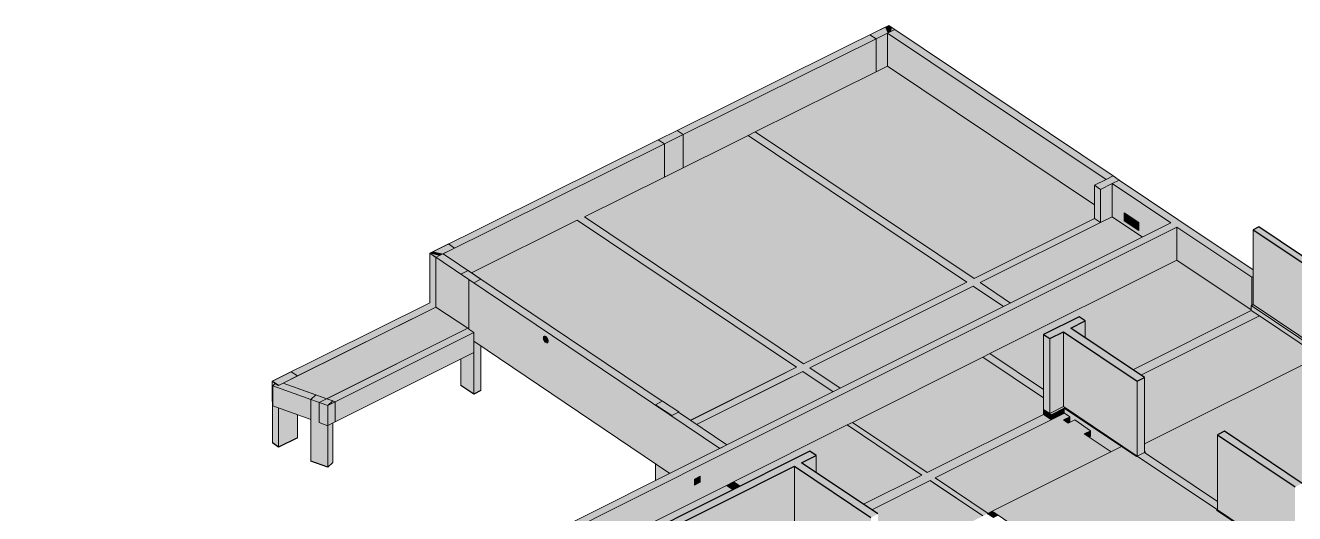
# Model space of a CAD drawing. Extents: x -1981 to 38708, y -3196 to 88064.
# Drawn here: x 14240 to 16803, y 65503 to 66490 of the extents above; entities that cross this region are included whole.
import ezdxf

# ---------------------------------------------------------------- set-up
doc = ezdxf.new("R2010")
doc.units = 0
for name, color, linetype, lineweight in [('A-FLOR', 7, 'Continuous', 25), ('S-BEAM', 7, 'Continuous', 25), ('S-COLS', 7, 'Continuous', 25)]:
    doc.layers.add(name, color=color, linetype=linetype, lineweight=lineweight)

msp = doc.modelspace()

# ---------------------------------------------------------------- hatches: boundary and pattern name
at = {"layer": 'A-FLOR', "true_color": 0xbfbfbf}
for points in [[(16155.61, 65977.87), (16398.56, 66099.49), (16398.56, 66126.99), (15981.21, 66407.17), (15714.01, 66274.34), (16152.93, 65979.67)], [(15811.59, 65805.67), (16141.23, 65970.67), (15699.59, 66267.17), (15369, 66102.81), (15767.75, 65835.1)], [(15582.89, 65691.35), (15797.21, 65798.47), (15354.58, 66095.64), (15140.82, 65989.37), (15290.87, 65888.22), (15525.98, 65729.72), (15526.83, 65730.15), (15559.51, 65708.21), (15559.51, 65707.11), (15568.56, 65701.01)], [(16229.3, 65928.4), (16495.72, 66061.76), (16434.44, 66102.9), (16168.03, 65969.54), (16211.83, 65940.13)], [(16295.87, 65753.32), (16295.87, 65864.7), (16367.77, 65900.69), (16380.19, 65892.36), (16380.19, 65857.99), (16476.06, 65793.62), (16715.37, 65913.79), (16715.37, 65914.3), (16565.16, 66015.14), (16187.47, 65826.09), (16295.85, 65753.33)], [(15885.29, 65756.2), (16214.92, 65921.2), (16153.64, 65962.34), (15824.01, 65797.33), (15872.39, 65764.86)], [(14848.79, 65734.9), (15133.27, 65877.29), (15069.19, 65920.27), (14760.87, 65766.66), (14834.03, 65740.23)], [(16499.59, 65643.67), (16853.19, 65820.88), (16731.71, 65902.44), (16492.4, 65782.65), (16499.59, 65777.83), (16499.59, 65655.07)], [(16061.05, 65585.88), (16295.87, 65703.54), (16295.85, 65736.48), (16173.09, 65818.89), (15910.08, 65687.23), (16050.45, 65592.99)], [(16818.15, 65427.01), (17025.79, 65530.95), (17025.79, 65549.18), (17040.17, 65556.38), (17055.73, 65545.93), (17182.66, 65609.47), (16861.71, 65824.94), (16499.59, 65643.67), (16499.59, 65628.54), (16501.48, 65627.27), (16499.59, 65626.33), (16646.92, 65527.42), (16646.92, 65662.06), (16661.3, 65669.26), (16818.15, 65563.96), (16818.15, 65428.16)], [(15656.49, 65641.67), (15870.91, 65749), (15809.63, 65790.14), (15595.42, 65682.91), (15656.49, 65641.73)], [(16184.07, 65503.29), (16432.32, 65627.55), (16378.11, 65663.94), (16390.99, 65670.39), (16358.78, 65692.01), (16345.9, 65685.57), (16336.1, 65692.15), (16348.98, 65698.59), (16338.51, 65705.62), (16077.39, 65574.91), (16181.82, 65504.8)], [(15932.61, 65521.59), (16050.45, 65580.58), (15899.48, 65681.93), (15670.14, 65567.13), (15683.77, 65558.31), (15824.32, 65628.66), (15836.73, 65620.32), (15836.73, 65585.96), (15899.48, 65543.83)], [(16345.83, 65685.61), (16348.98, 65687.19), (16348.98, 65698.59), (16336.1, 65692.15), (16345.17, 65686.06)], [(16387.84, 65657.41), (16390.99, 65658.98), (16390.99, 65670.39), (16378.11, 65663.94)], [(14641.29, 64742.26), (14736.59, 64789.97), (14736.59, 64821.68), (14650.21, 64879.67), (14650.21, 65040.95), (14693.92, 65062.83), (14706.34, 65054.49), (14706.34, 65020.12), (14790.45, 64963.65), (14790.45, 64949.86), (15046.82, 65078.19), (15046.82, 65087.97), (15048.71, 65088.92), (15048.71, 65240.42), (15063.09, 65247.62), (15200.71, 65155.23), (15417.88, 65263.93), (15417.88, 65425.21), (15669.11, 65550.97), (15655.76, 65559.93), (14299.3, 64880.94), (14492.31, 64751.35), (14492.31, 64828.97), (14503.67, 64834.65), (14636.91, 64745.2)], [(15961.65, 65391.96), (16173.47, 65497.99), (16066.79, 65569.61), (15948.95, 65510.62), (15961.65, 65502.1), (15961.65, 65424.52)]]:
    msp.add_hatch(color=9, dxfattribs=at).paths.add_polyline_path(points, flags=0)
h = msp.add_hatch(color=9, dxfattribs=at)
h.paths.add_polyline_path([(16528.34, 65281.94), (16626.16, 65330.91), (16626.16, 65349.14), (16642.81, 65357.48), (16658.37, 65347.03), (16789.46, 65412.65), (16645.03, 65509.62), (16646.92, 65510.56), (16485.16, 65619.13), (16483.3, 65618.2), (16453.54, 65638.17), (16192.41, 65507.47), (16517.74, 65289.06)], flags=0)
h.paths.add_polyline_path([(16529.72, 65284.55), (16515.5, 65294.1), (16557.46, 65315.1), (16571.68, 65305.55), (16540.76, 65290.07)], flags=0)
at = {"layer": 'S-BEAM', "true_color": 0xbfbfbf}
for points in [[(15568.27, 66268.69), (15981.21, 66473.99), (15976.03, 66485.92), (15555.9, 66277.05)], [(15568.27, 66201.88), (15981.21, 66407.17), (15981.21, 66473.99), (15568.27, 66268.69), (15568.27, 66206.28)], [(16422.03, 66178.05), (16436.41, 66185.25), (15989.4, 66485.34), (15988.4, 66477.56), (15981.21, 66473.99), (16411.31, 66185.25)], [(16398.56, 66126.99), (16398.56, 66166.3), (16422.03, 66178.05), (15981.21, 66473.99), (15981.21, 66407.17), (16352.42, 66157.97)], [(16214.92, 65921.2), (16229.3, 65928.4), (15714.01, 66274.34), (15699.59, 66267.17), (16214.33, 65921.6)], [(15083.6, 66027.74), (15530.31, 66249.82), (15517.94, 66258.18), (15063.98, 66032.49)], [(15140.82, 65989.37), (15530.31, 66183.01), (15530.31, 66249.82), (15083.6, 66027.74), (15135.44, 65992.98)], [(16552.74, 66090.29), (16567.12, 66097.49), (16448.83, 66176.91), (16434.44, 66169.71), (16551.47, 66091.15)], [(15797.21, 65798.47), (15811.59, 65805.67), (15369, 66102.81), (15354.58, 66095.64), (15786.49, 65805.67)], [(15655.76, 65626.75), (16565.16, 66081.96), (16552.74, 66090.29), (15643.34, 65635.08)], [(16168.03, 65969.54), (16410.98, 66091.15), (16398.56, 66099.49), (16155.61, 65977.87), (16163.95, 65972.27)], [(16459.01, 66094.55), (16472.91, 66101.51), (16459.01, 66110.85), (16459.01, 66101.75)], [(16488.42, 66074.81), (16488.35, 66091.15), (16472.91, 66101.51), (16459.01, 66094.55), (16477.77, 66081.96)], [(16716.13, 65980.6), (16719.15, 65982.12), (16719.15, 65995.42), (16567.12, 66097.49), (16552.74, 66090.29), (16715.37, 65981.11)], [(15655.76, 65559.93), (16565.16, 66015.14), (16565.16, 66081.96), (15655.76, 65626.75), (15655.76, 65560.32)], [(16715.37, 65914.3), (16715.37, 65923.19), (16716.13, 65923.57), (16716.13, 65980.6), (16565.16, 66081.96), (16565.16, 66015.14), (16714, 65915.22)], [(15135.4, 65976.09), (15135.44, 65976.24), (15149.69, 65983.35), (15083.58, 66027.73), (15076.34, 66024.13), (15056.89, 66028.82), (15135.37, 65976.11)], [(15135.4, 65875.86), (15135.37, 65976.11), (15069.2, 66020.53), (15069.25, 65920.28), (15133.27, 65877.29)], [(15642.09, 65634.55), (15656.49, 65641.73), (15558.58, 65707.74), (15545.13, 65701.01), (15512.45, 65722.95), (15525.98, 65729.72), (15149.69, 65983.35), (15135.44, 65976.11), (15641.3, 65635.08)], [(15768.77, 65769.68), (16153.64, 65962.34), (16141.23, 65970.67), (15756.35, 65778.02), (15764.68, 65772.43)], [(16716.13, 65923.57), (16719.15, 65925.08), (16719.15, 65982.12), (16716.13, 65980.6), (16716.13, 65930.76)], [(14750.72, 65761.97), (14751.48, 65762.08), (14739.17, 65770.38), (14777.09, 65789.27), (14789.41, 65780.97), (15069.15, 65920.3), (15056.77, 65928.61), (14738.65, 65770.12), (14750.64, 65762.02)], [(16492.4, 65782.65), (16731.71, 65902.44), (16715.37, 65913.41), (16476.06, 65793.62), (16491.92, 65782.98)], [(14850.61, 65721.26), (15145.7, 65868.97), (15133.27, 65877.29), (14833.73, 65727.36)], [(14850.83, 65680.62), (15145.74, 65828.25), (15145.7, 65868.97), (14850.83, 65721.23), (14850.83, 65680.64)], [(15290.87, 65848.51), (15295.76, 65851.32), (15295.06, 65854.92), (15293.18, 65858.42), (15290.87, 65860.73), (15288.64, 65861.53), (15287.78, 65861.38), (15287.41, 65861.27), (15286.63, 65860.53), (15286.15, 65859.39), (15286.01, 65857.61), (15286.63, 65854.42), (15288.42, 65850.98), (15289.6, 65849.57)], [(15293.31, 65847.68), (15294.82, 65848.44), (15295.35, 65849.28), (15295.71, 65850.92), (15290.87, 65848.51), (15292.14, 65847.86)], [(16295.87, 65736.46), (16295.85, 65753.33), (16187.47, 65826.09), (16173.09, 65818.89), (16295.85, 65736.48)], [(15870.91, 65749), (15885.29, 65756.2), (15824.01, 65797.33), (15809.63, 65790.14), (15858.38, 65757.41)], [(14739.73, 65728.65), (14739.73, 65761.32), (14744.76, 65766), (14738.57, 65770.07), (14738.57, 65729.43), (14739.26, 65728.96)], [(14816.74, 65733.5), (14826.79, 65742.84), (14760.87, 65766.66), (14750.72, 65761.97), (14744.76, 65766), (14739.73, 65761.32), (14812.87, 65734.9)], [(14816.74, 65692.76), (14816.74, 65733.5), (14739.73, 65761.32), (14739.73, 65720.58), (14789.41, 65702.63)], [(15595.42, 65682.91), (15768.77, 65769.68), (15756.35, 65778.02), (15583.03, 65691.26), (15591.86, 65685.31)], [(15948.95, 65510.62), (16066.79, 65569.61), (16076.59, 65563.03), (16087.06, 65568.42), (16077.39, 65574.91), (16338.51, 65705.62), (16337.8, 65706.09), (16311.5, 65692.93), (16295.85, 65703.41), (15932.61, 65521.59), (15948.61, 65510.85)], [(16050.45, 65580.58), (16061.05, 65585.88), (15910.08, 65687.23), (15899.48, 65681.93), (16042.55, 65585.88)], [(14252.71, 64924.43), (15655.76, 65626.75), (15643.34, 65635.08), (14240.59, 64932.57), (14248.16, 64927.49)], [(16646.92, 65510.56), (16646.92, 65527.42), (16499.59, 65626.33), (16485.21, 65619.13), (16645.03, 65511.83)], [(15602.78, 65566), (15602.78, 65578.23), (15592.35, 65573.01), (15595.08, 65571.17)], [(15591.42, 65560.32), (15602.78, 65566), (15592.35, 65573.01), (15591.42, 65572.54), (15591.42, 65564.39)], [(15669.11, 65550.97), (15683.49, 65558.16), (15670.14, 65567.13), (15655.76, 65559.93), (15661.99, 65555.74)], [(16173.47, 65497.99), (16184.07, 65503.29), (16087.19, 65568.33), (16076.59, 65563.03), (16167.25, 65502.16)], [(16194.23, 65493.83), (16204.83, 65499.13), (16192.41, 65507.47), (16181.83, 65502.16), (16192.42, 65495.04)]]:
    msp.add_hatch(color=9, dxfattribs=at).paths.add_polyline_path(points, flags=0)
h = msp.add_hatch(color=9, dxfattribs=at)
h.paths.add_polyline_path([(16495.72, 66061.76), (16552.74, 66090.29), (16434.44, 66169.71), (16434.44, 66102.9), (16488.42, 66066.66)], flags=0)
h.paths.add_polyline_path([(16488.42, 66074.81), (16459.01, 66094.55), (16459.01, 66110.85), (16488.42, 66091.11), (16488.42, 66081.96)], flags=0)
h = msp.add_hatch(color=9, dxfattribs=at)
h.paths.add_polyline_path([(15541.59, 65584.15), (15642.09, 65634.55), (15135.44, 65976.11), (15135.44, 65875.84), (15145.7, 65868.97), (15145.7, 65851.04), (15520.39, 65598.45)], flags=0)
h.paths.add_polyline_path([(15293.31, 65847.68), (15292.14, 65847.86), (15290.87, 65848.51), (15288.39, 65851.04), (15286.63, 65854.42), (15285.98, 65857.92), (15286.15, 65859.39), (15286.85, 65860.73), (15287.78, 65861.38), (15288.42, 65861.56), (15289.6, 65861.38), (15290.87, 65860.73), (15293.31, 65858.27), (15295.1, 65854.82), (15295.76, 65851.32), (15295.59, 65849.86), (15295.1, 65848.71), (15293.96, 65847.86)], flags=0)
h = msp.add_hatch(color=9, dxfattribs=at)
h.paths.add_polyline_path([(15054.04, 65301.1), (15054.04, 65301.1), (15068.1, 65309.44)], flags=0)
h.paths.add_polyline_path([(14299.3, 64880.94), (14482.59, 64972.69), (14482.59, 65015.06), (14520.44, 65034), (14520.44, 64991.63), (15016.19, 65239.79), (15016.19, 65282.16), (15054.04, 65301.1), (15054.04, 65258.73), (15331.05, 65397.4), (15331.05, 65439.77), (15368.9, 65458.58), (15368.9, 65416.34), (15655.76, 65559.93), (15655.76, 65626.75), (14252.82, 64924.36), (14262.54, 64917.83), (14262.54, 64905.61), (14288.97, 64887.87)], flags=0)
h.paths.add_polyline_path([(15080.53, 65316.81), (15080.53, 65329.03), (15091.88, 65334.58), (15091.88, 65322.49)], flags=0)
h.paths.add_polyline_path([(15371.93, 65462.67), (15372.19, 65475.03), (15383.28, 65480.58), (15383.28, 65468.36)], flags=0)
h.paths.add_polyline_path([(15591.42, 65560.32), (15591.42, 65572.54), (15602.78, 65578.23), (15602.78, 65566), (15591.86, 65560.54)], flags=0)
at = {"layer": 'S-COLS', "true_color": 0xc0c0c0}
for points in [[(15981.21, 66473.99), (15988.4, 66477.56), (15989.4, 66485.34), (15983.33, 66489.55), (15976.03, 66485.92), (15979.66, 66477.56)], [(15530.31, 66183.01), (15568.27, 66201.88), (15568.27, 66268.69), (15530.31, 66249.82), (15530.31, 66201.88)], [(16410.98, 66157.97), (16448.82, 66176.91), (16436.41, 66185.24), (16398.56, 66166.3)], [(16410.98, 66091.15), (16410.98, 66157.97), (16398.56, 66166.3), (16398.56, 66099.49), (16406.91, 66093.88)], [(16410.98, 66091.15), (16434.44, 66102.9), (16434.44, 66169.71), (16410.98, 66157.97), (16410.98, 66095.92)], [(17111.25, 65661.84), (17111.25, 65813.35), (16719.15, 66076.58), (16719.15, 65925.08), (17107.47, 65664.39)], [(15069.15, 65920.3), (15069.13, 66020.54), (15056.73, 66028.82), (15056.89, 65928.53), (15064.04, 65923.73)], [(15069.15, 66020.53), (15069.15, 66020.59), (15056.89, 66028.82), (15076.35, 66024.13), (15083.56, 66027.75), (15063.98, 66032.49), (15056.89, 66028.75), (15069.13, 66020.54)], [(15160.12, 65976.37), (15160.16, 65976.39), (15149.76, 65983.35)], [(15069.15, 65920.3), (15069.2, 65920.31), (15069.15, 65920.34)], [(17107.47, 65659.95), (17111.25, 65661.84), (16719.15, 65925.08), (16715.37, 65923.19), (17104.65, 65661.84)], [(16853.37, 65820.76), (16861.71, 65824.94), (16715.37, 65923.19), (16715.39, 65913.4), (16853.19, 65820.88)], [(16380.19, 65857.99), (16380.19, 65892.36), (16350.86, 65877.68), (16368.9, 65865.57)], [(16308.29, 65704.86), (16308.29, 65856.36), (16295.87, 65864.7), (16295.87, 65713.2), (16307.16, 65705.62)], [(16308.29, 65704.86), (16336.48, 65718.98), (16336.48, 65870.48), (16308.29, 65856.36), (16308.29, 65705.62)], [(16485.21, 65619.13), (16485.21, 65770.63), (16336.48, 65870.48), (16336.48, 65718.98), (16485.19, 65619.14)], [(15145.78, 65744.16), (15160.16, 65751.36), (15160.1, 65841.33), (15145.78, 65850.83), (15145.78, 65828.26)], [(15145.78, 65744.16), (15145.7, 65828.22), (15119.64, 65815.18), (15119.64, 65761.71), (15145.7, 65744.22)], [(14751.56, 65762.02), (14789.41, 65780.97), (14777.09, 65789.27), (14739.47, 65770.18), (14751.48, 65762.08)], [(16485.21, 65619.13), (16499.59, 65626.33), (16499.59, 65777.83), (16485.21, 65770.63), (16485.21, 65619.15)], [(14751.56, 65637.22), (14751.56, 65716.31), (14739.73, 65720.58), (14739.73, 65728.65), (14739.17, 65729.02), (14739.17, 65645.58), (14750.25, 65638.11)], [(14833.73, 65727.36), (14848.79, 65734.9), (14826.79, 65742.84), (14816.74, 65733.5), (14826.79, 65729.87)], [(14850.69, 65596.43), (14850.61, 65721.26), (14816.74, 65733.5), (14816.74, 65608.7)], [(15545.13, 65701.01), (15559.51, 65708.21), (15526.83, 65730.15), (15512.45, 65722.95), (15535.11, 65707.74)], [(14751.56, 65637.22), (14789.47, 65656.12), (14789.41, 65702.63), (14751.56, 65716.31), (14751.56, 65655.07)], [(15559.51, 65707.11), (15559.51, 65708.21), (15558.58, 65707.74), (15559.4, 65707.19)], [(16311.5, 65692.93), (16311.5, 65702.71), (16295.85, 65713.22), (16295.87, 65703.42), (16310.43, 65693.64)], [(16311.5, 65692.93), (16337.8, 65706.09), (16337.8, 65715.87), (16311.5, 65702.71), (16311.5, 65693.64)], [(16432.32, 65627.55), (16453.54, 65638.17), (16337.8, 65715.87), (16337.8, 65706.09), (16348.98, 65698.59), (16348.98, 65687.19), (16358.78, 65692.01), (16390.99, 65670.39), (16390.99, 65658.98), (16387.84, 65657.41), (16431.06, 65628.4)], [(14850.69, 65596.43), (14860.74, 65605.78), (14860.74, 65685.58), (14850.83, 65680.64), (14850.69, 65626.75)], [(16803.77, 65405.26), (16803.77, 65556.76), (16646.92, 65662.06), (16646.92, 65510.56), (16801.88, 65406.53)], [(15512.45, 65569.57), (15541.59, 65584.15), (15512.45, 65603.79), (15512.45, 65572.54)], [(15836.73, 65585.96), (15836.73, 65620.32), (15807.41, 65605.64), (15824.32, 65594.3)], [(15614.03, 65344.75), (15614.03, 65357.34), (15753.66, 65427.24), (15776.3, 65412.04), (15781.51, 65414.65), (15767.22, 65424.25), (15767.52, 65434.18), (15780.4, 65440.54), (15789.87, 65434.18), (15793.03, 65435.76), (15793.03, 65598.45), (15474.01, 65438.75), (15613.87, 65344.86)], [(15925.64, 65340.18), (15940.78, 65347.76), (15947.27, 65343.4), (15947.27, 65494.9), (15793.03, 65598.45), (15793.03, 65435.76), (15802.58, 65440.54), (15927.71, 65356.53), (15927.71, 65346.75), (15920.92, 65343.35)]]:
    msp.add_hatch(color=9, dxfattribs=at).paths.add_polyline_path(points, flags=0)
h = msp.add_hatch(color=9, dxfattribs=at)
h.paths.add_polyline_path([(15530.31, 66249.82), (15565.2, 66267.17), (15536.01, 66267.17), (15517.94, 66258.18)], flags=0)
h.paths.add_polyline_path([(15536.01, 66267.17), (15565.2, 66267.17), (15568.27, 66268.69), (15555.9, 66277.05), (15539.08, 66268.69)], flags=0)
at = {"layer": 'S-COLS', "lineweight": 9, "true_color": 0x8080ff}
for points in [[(17111.25, 65813.35), (17122.61, 65819.03), (16730.51, 66082.26), (16719.15, 66076.58), (17107.47, 65815.89)], [(16485.21, 65770.63), (16499.57, 65777.84), (16350.86, 65877.68), (16380.19, 65892.36), (16367.77, 65900.69), (16295.87, 65864.7), (16308.29, 65856.36), (16336.48, 65870.48), (16485.19, 65770.64)], [(16803.77, 65556.76), (16818.15, 65563.96), (16661.3, 65669.26), (16646.92, 65662.06), (16797.06, 65561.27)], [(15613.87, 65328.01), (15628.25, 65335.21), (15474.01, 65438.75), (15793.03, 65598.45), (15947.27, 65494.9), (15961.65, 65502.1), (15807.41, 65605.64), (15836.73, 65620.32), (15824.32, 65628.66), (15417.88, 65425.21), (15430.3, 65416.87), (15459.63, 65431.56), (15593.17, 65341.9)]]:
    msp.add_hatch(color=171, dxfattribs=at).paths.add_polyline_path(points, flags=0)
at = {"layer": 'S-COLS', "true_color": 0xc0c0c0}
h = msp.add_hatch(color=9, dxfattribs=at)
h.paths.add_polyline_path([(16483.3, 65618.2), (16485.19, 65619.14), (16336.48, 65718.98), (16308.29, 65704.86), (16311.5, 65702.71), (16337.8, 65715.87), (16481.88, 65619.14)], flags=0)
h.paths.add_polyline_path([(16499.59, 65626.35), (16501.24, 65627.43), (16499.59, 65628.54), (16499.59, 65627.27)], flags=0)
h = msp.add_hatch(color=9, dxfattribs=at)
h.paths.add_polyline_path([(16801.88, 65404.31), (16803.77, 65405.26), (16646.92, 65510.56), (16645.03, 65509.62), (16800.47, 65405.26)], flags=0)
h.paths.add_polyline_path([(16818.15, 65412.46), (16820.05, 65413.41), (16818.15, 65414.68), (16818.15, 65412.65)], flags=0)

# ---------------------------------------------------------------- linework, layer by layer
at = {"layer": 'A-FLOR', "lineweight": 9}
for p, q in [((15957.74, 66395.51), (15714.01, 66274.34)), ((15981.21, 66407.17), (15957.74, 66395.51)), ((16398.56, 66126.99), (15981.21, 66407.17)), ((15699.59, 66267.17), (15530.31, 66183.01)), ((16141.23, 65970.67), (15699.59, 66267.17)), ((15714.01, 66274.34), (16155.61, 65977.87)), ((15530.31, 66183.01), (15369, 66102.81)), ((15354.58, 66095.64), (15140.82, 65989.37)), ((15797.21, 65798.47), (15354.58, 66095.64)), ((15369, 66102.81), (15811.59, 65805.67)), ((16155.61, 65977.87), (16398.56, 66099.49)), ((16410.98, 66091.15), (16168.03, 65969.54)), ((16434.44, 66102.9), (16410.98, 66091.15)), ((16495.72, 66061.76), (16434.44, 66102.9)), ((16565.16, 66015.14), (16187.47, 65826.09)), ((16715.37, 65914.3), (16565.16, 66015.14)), ((15811.59, 65805.67), (16141.23, 65970.67)), ((16153.64, 65962.34), (15824.01, 65797.33)), ((16214.92, 65921.2), (16153.64, 65962.34)), ((16168.03, 65969.54), (16229.3, 65928.4)), ((15069.23, 65920.29), (14760.76, 65766.7)), ((15133.27, 65877.29), (15069.23, 65920.29)), ((16476.06, 65793.62), (16715.37, 65913.41)), ((16731.71, 65902.44), (16492.4, 65782.65)), ((16853.37, 65820.76), (16731.71, 65902.44)), ((14848.79, 65734.9), (15133.27, 65877.29)), ((16173.09, 65818.89), (15910.08, 65687.23)), ((16295.87, 65736.46), (16173.09, 65818.89)), ((16187.47, 65826.09), (16295.87, 65753.32)), ((16861.71, 65824.94), (16499.59, 65643.67)), ((15582.89, 65691.35), (15797.21, 65798.47)), ((15809.63, 65790.14), (15595.42, 65682.91)), ((15870.91, 65749), (15809.63, 65790.14)), ((15824.01, 65797.33), (15885.29, 65756.2)), ((14760.76, 65766.7), (14848.79, 65734.9)), ((16061.05, 65585.88), (16295.87, 65703.42)), ((16338.51, 65705.62), (16077.39, 65574.91)), ((16348.98, 65698.59), (16338.51, 65705.62)), ((15899.48, 65681.93), (15670.14, 65567.13)), ((16050.45, 65580.58), (15899.48, 65681.93)), ((15910.08, 65687.23), (16061.05, 65585.88)), ((16336.1, 65692.15), (16348.98, 65698.59)), ((16345.9, 65685.57), (16336.1, 65692.15)), ((16348.98, 65687.19), (16345.83, 65685.61)), ((16358.78, 65692.01), (16345.9, 65685.57)), ((16348.98, 65698.59), (16348.98, 65687.19)), ((16390.99, 65670.39), (16358.78, 65692.01)), ((16378.11, 65663.94), (16390.99, 65670.39)), ((16432.32, 65627.55), (16378.11, 65663.94)), ((16390.99, 65658.98), (16387.84, 65657.41)), ((16390.99, 65670.39), (16390.99, 65658.98)), ((16453.54, 65638.17), (16192.41, 65507.47)), ((16483.3, 65618.2), (16453.54, 65638.17)), ((16499.59, 65628.54), (16501.48, 65627.27)), ((16501.48, 65627.27), (16499.59, 65626.33)), ((16485.19, 65619.14), (16483.3, 65618.2)), ((16646.92, 65510.56), (16485.19, 65619.14)), ((16499.59, 65626.33), (16646.92, 65527.42)), ((15932.61, 65521.59), (16050.45, 65580.58)), ((15655.76, 65559.93), (14299.3, 64880.94)), ((15669.11, 65550.97), (15655.76, 65559.93)), ((15670.14, 65567.13), (15683.49, 65558.16)), ((16066.79, 65569.61), (15948.95, 65510.62)), ((16173.47, 65497.99), (16066.79, 65569.61)), ((16077.39, 65574.91), (16184.07, 65503.29)), ((16192.41, 65507.47), (16528.34, 65281.94)), ((16645.03, 65509.62), (16646.92, 65510.56)), ((16789.46, 65412.65), (16645.03, 65509.62))]:
    msp.add_line(p, q, dxfattribs=at)
at = {"layer": 'S-BEAM', "lineweight": 9}
for p, q in [((15976.03, 66485.92), (15555.9, 66277.05)), ((15957.74, 66462.32), (15981.21, 66473.99)), ((15982.21, 66481.74), (15976.03, 66485.92)), ((15981.21, 66473.99), (16422.03, 66178.05)), ((15981.21, 66473.99), (15981.21, 66407.17)), ((15989.4, 66485.34), (15982.21, 66481.74)), ((16436.41, 66185.25), (15989.4, 66485.34)), ((15568.27, 66268.69), (15957.74, 66462.32)), ((15555.9, 66277.05), (15568.27, 66268.69)), ((15568.27, 66268.69), (15568.27, 66201.88)), ((15714.01, 66274.34), (15699.59, 66267.17)), ((15699.59, 66267.17), (16141.23, 65970.67)), ((16155.61, 65977.87), (15714.01, 66274.34)), ((15517.94, 66258.18), (15063.98, 66032.49)), ((15083.6, 66027.74), (15530.31, 66249.82)), ((15517.94, 66258.18), (15530.31, 66249.82)), ((15530.31, 66249.82), (15530.31, 66183.01)), ((16422.03, 66178.05), (16436.41, 66185.25)), ((16434.44, 66169.71), (16448.83, 66176.91)), ((16434.44, 66169.71), (16552.74, 66090.29)), ((16434.44, 66102.9), (16434.44, 66169.71)), ((16567.12, 66097.49), (16448.83, 66176.91)), ((15354.58, 66095.64), (15797.21, 65798.47)), ((15811.59, 65805.67), (15369, 66102.81)), ((16552.74, 66090.29), (15643.34, 65635.08)), ((16398.56, 66099.49), (16155.61, 65977.87)), ((16168.03, 65969.54), (16410.98, 66091.15)), ((16410.98, 66091.15), (16398.56, 66099.49)), ((16459.01, 66110.85), (16488.42, 66091.11)), ((16459.01, 66094.55), (16459.01, 66110.85)), ((16472.91, 66101.51), (16459.01, 66094.55)), ((16488.42, 66074.81), (16459.01, 66094.55)), ((16488.42, 66091.11), (16488.42, 66074.81)), ((16719.15, 65995.42), (16567.12, 66097.49)), ((15655.76, 65626.75), (16565.16, 66081.96)), ((16565.16, 66081.96), (16716.13, 65980.6)), ((16565.16, 66015.14), (16565.16, 66081.96)), ((15064.09, 66032.42), (15056.89, 66028.82)), ((15056.89, 66028.82), (15135.32, 65976.14)), ((15063.98, 66032.49), (15064.09, 66032.42)), ((15149.69, 65983.35), (15083.6, 66027.74)), ((15135.4, 65976.09), (15135.44, 65976.11)), ((15135.4, 65875.86), (15135.4, 65976.09)), ((15135.44, 65976.11), (15642.09, 65634.55)), ((15135.44, 65976.11), (15135.44, 65875.88)), ((15149.69, 65983.35), (15149.73, 65983.37)), ((15525.98, 65729.72), (15149.73, 65983.37)), ((15811.59, 65805.67), (16141.23, 65970.67)), ((16153.64, 65962.34), (15824.01, 65797.33)), ((16153.64, 65962.34), (16214.92, 65921.2)), ((16229.3, 65928.4), (16168.03, 65969.54)), ((16716.13, 65980.6), (16719.15, 65982.12)), ((16716.13, 65923.57), (16716.13, 65980.6)), ((14738.57, 65770.18), (15056.83, 65928.64)), ((15069.23, 65920.29), (14789.41, 65780.97)), ((15069.25, 65920.3), (15069.23, 65920.29)), ((16715.37, 65913.41), (16476.06, 65793.62)), ((16731.71, 65902.44), (16715.37, 65913.41)), ((16492.4, 65782.65), (16731.71, 65902.44)), ((15133.27, 65877.29), (14833.73, 65727.36)), ((14850.62, 65721.26), (15145.7, 65868.97)), ((15135.32, 65875.91), (15133.27, 65877.29)), ((15135.44, 65875.88), (15135.4, 65875.86)), ((15145.7, 65868.97), (15135.44, 65875.88)), ((15145.7, 65851.04), (15145.7, 65868.97)), ((15541.59, 65584.15), (15145.7, 65851.04)), ((14850.69, 65680.55), (15145.7, 65828.22)), ((16187.47, 65826.09), (16173.09, 65818.89)), ((16173.09, 65818.89), (16295.87, 65736.46)), ((16295.87, 65753.32), (16187.47, 65826.09)), ((14739.17, 65770.38), (14777.09, 65789.27)), ((14789.41, 65780.97), (14777.09, 65789.27)), ((15756.35, 65778.02), (15797.21, 65798.47)), ((15809.63, 65790.14), (15768.77, 65769.68)), ((15809.63, 65790.14), (15870.91, 65749)), ((15885.29, 65756.2), (15824.01, 65797.33)), ((14738.57, 65729.43), (14738.57, 65770.18)), ((14738.57, 65770.18), (14750.95, 65761.82)), ((14739.17, 65770.38), (14751.48, 65762.08)), ((14739.73, 65761.32), (14745.14, 65766.35)), ((14739.73, 65761.32), (14739.73, 65720.58)), ((14816.74, 65733.5), (14739.73, 65761.32)), ((14745.14, 65766.35), (14751.56, 65762.02)), ((14750.95, 65761.82), (14751.48, 65762.08)), ((14751.56, 65762.02), (14760.87, 65766.66)), ((14826.79, 65742.84), (14760.87, 65766.66)), ((15756.35, 65778.02), (15583.03, 65691.26)), ((15595.42, 65682.91), (15768.77, 65769.68)), ((14739.73, 65728.65), (14738.57, 65729.43)), ((14826.79, 65742.84), (14816.74, 65733.5)), ((14816.74, 65692.76), (14816.74, 65733.5)), ((14860.74, 65730.58), (14850.83, 65721.36)), ((14865.67, 65728.79), (14860.74, 65730.58)), ((15512.45, 65722.95), (15525.98, 65729.72)), ((14739.73, 65720.58), (14816.74, 65692.76)), ((14833.73, 65727.36), (14850.61, 65721.26)), ((14833.73, 65686.62), (14833.73, 65727.36)), ((14850.61, 65721.26), (14850.61, 65680.52)), ((14850.83, 65721.36), (14865.67, 65728.79)), ((14850.83, 65721.36), (14850.83, 65680.62)), ((14865.67, 65728.79), (14865.67, 65688.05)), ((15545.13, 65701.01), (15512.45, 65722.95)), ((15558.58, 65707.74), (15545.13, 65701.01)), ((15656.49, 65641.73), (15558.58, 65707.74)), ((16295.87, 65703.42), (16061.05, 65585.88)), ((16338.51, 65705.62), (16077.39, 65574.91)), ((16295.87, 65703.42), (16311.5, 65692.93)), ((16311.5, 65692.93), (16337.8, 65706.09)), ((16337.8, 65706.09), (16338.51, 65705.62)), ((14850.61, 65680.52), (14833.73, 65686.62)), ((14865.67, 65688.05), (14850.83, 65680.62)), ((15899.48, 65681.93), (15910.08, 65687.23)), ((15899.48, 65681.93), (16050.45, 65580.58)), ((16061.05, 65585.88), (15910.08, 65687.23)), ((15643.34, 65635.08), (14240.29, 64932.77)), ((14252.71, 64924.43), (15655.76, 65626.75)), ((15656.49, 65641.73), (15642.09, 65634.55)), ((16485.19, 65619.14), (16646.92, 65510.56)), ((16646.92, 65527.42), (16499.59, 65626.33)), ((15591.42, 65572.54), (15602.78, 65578.23)), ((15602.78, 65578.23), (15602.78, 65566)), ((16050.45, 65580.58), (15932.61, 65521.59)), ((15591.42, 65560.32), (15591.42, 65572.54)), ((15602.78, 65566), (15591.42, 65560.32)), ((15602.78, 65566), (15592.35, 65573.01)), ((15655.76, 65559.93), (15670.14, 65567.13)), ((15655.76, 65559.93), (15669.11, 65550.97)), ((15683.49, 65558.16), (15670.14, 65567.13)), ((16066.79, 65569.61), (15948.95, 65510.62)), ((16076.59, 65563.03), (16066.79, 65569.61)), ((16076.59, 65563.03), (16173.47, 65497.99)), ((16077.39, 65574.91), (16087.19, 65568.33)), ((16184.07, 65503.29), (16087.19, 65568.33)), ((16192.41, 65507.47), (16181.82, 65502.16)), ((16204.83, 65499.13), (16192.41, 65507.47))]:
    msp.add_line(p, q, dxfattribs=at)
for points in [[(15290.87, 65848.51, 0), (15289.6, 65849.57, 0), (15288.42, 65850.98, 0), (15287.41, 65852.63, 0), (15286.63, 65854.42, 0), (15286.15, 65856.22, 0), (15285.98, 65857.92, 0), (15286.15, 65859.39, 0), (15286.63, 65860.53, 0), (15287.41, 65861.27, 0), (15288.42, 65861.56, 0), (15289.6, 65861.38, 0), (15290.87, 65860.73, 0)], [(15290.87, 65860.73, 0), (15292.14, 65859.67, 0), (15293.31, 65858.27, 0), (15294.33, 65856.61, 0), (15295.1, 65854.82, 0), (15295.59, 65853.02, 0), (15295.76, 65851.32, 0), (15295.59, 65849.86, 0), (15295.1, 65848.71, 0), (15294.33, 65847.97, 0)], [(15294.22, 65847.91, 0), (15293.31, 65847.68, 0), (15292.14, 65847.86, 0), (15290.87, 65848.51, 0)]]:
    msp.add_polyline3d(points, dxfattribs=at)
at = {"layer": 'S-COLS', "lineweight": 9}
for p, q in [((15945.37, 66470.68), (15983.33, 66489.55)), ((15995.7, 66481.19), (15957.74, 66462.32)), ((15983.33, 66489.55), (15995.7, 66481.19)), ((15957.74, 66462.32), (15945.37, 66470.68)), ((15957.74, 66462.32), (15957.74, 66395.51)), ((15517.94, 66258.18), (15555.9, 66277.05)), ((15568.27, 66268.69), (15530.31, 66249.82)), ((15555.9, 66277.05), (15568.27, 66268.69)), ((15568.27, 66268.69), (15568.27, 66201.88)), ((15530.31, 66249.82), (15517.94, 66258.18)), ((15530.31, 66249.82), (15530.31, 66183.01)), ((16398.56, 66166.3), (16422.03, 66178.05)), ((16410.98, 66157.97), (16398.56, 66166.3)), ((16398.56, 66166.3), (16398.56, 66099.49)), ((16434.44, 66169.71), (16410.98, 66157.97)), ((16422.03, 66178.05), (16436.41, 66185.24)), ((16448.82, 66176.91), (16434.44, 66169.71)), ((16436.41, 66185.24), (16448.82, 66176.91)), ((16410.98, 66157.97), (16410.98, 66091.15)), ((16719.15, 66076.58), (16719.15, 65982.12)), ((15056.73, 66028.86), (15094.57, 66047.81)), ((15106.99, 66039.47), (15076.35, 66024.13)), ((15094.57, 66047.81), (15106.99, 66039.47)), ((15069.15, 66020.53), (15056.73, 66028.86)), ((15056.73, 66028.86), (15056.73, 65928.64)), ((15069.15, 66020.53), (15069.15, 65920.3)), ((15076.34, 66024.13), (15069.2, 66020.55)), ((15119.64, 65986.74), (15134.02, 65993.94)), ((15145.78, 65969.19), (15119.64, 65986.74)), ((15134.02, 65993.94), (15160.16, 65976.39)), ((15160.16, 65976.39), (15145.78, 65969.19)), ((16719.15, 65982.12), (16719.15, 65925.08)), ((16715.37, 65923.19), (16716.13, 65923.57)), ((16861.71, 65824.94), (16715.37, 65923.19)), ((16715.37, 65923.19), (16715.37, 65913.41)), ((16716.13, 65923.57), (16719.15, 65925.08)), ((17111.25, 65661.84), (16719.15, 65925.08)), ((16380.19, 65892.36), (16380.19, 65857.99)), ((16295.87, 65713.2), (16295.87, 65864.7)), ((16336.48, 65870.48), (16336.48, 65718.98)), ((15145.78, 65851.04), (15145.78, 65744.16)), ((15160.16, 65751.36), (15160.16, 65841.29)), ((16308.29, 65856.36), (16308.29, 65704.86)), ((15119.64, 65815.18), (15119.64, 65761.71)), ((14739.17, 65770.38), (14777.09, 65789.27)), ((14760.76, 65766.7), (14789.41, 65780.97)), ((14777.09, 65789.27), (14789.41, 65780.97)), ((14751.48, 65762.08), (14739.17, 65770.38)), ((14751.56, 65762.02), (14751.48, 65762.08)), ((14760.87, 65766.66), (14751.56, 65762.02)), ((14760.87, 65766.66), (14760.76, 65766.7)), ((16485.21, 65770.63), (16485.21, 65619.13)), ((16499.59, 65777.83), (16499.59, 65626.33)), ((14739.17, 65645.58), (14739.17, 65729.02)), ((14816.74, 65733.5), (14826.79, 65742.84)), ((14850.61, 65721.26), (14816.74, 65733.5)), ((14816.74, 65733.5), (14816.74, 65608.7)), ((14826.79, 65742.84), (14848.79, 65734.9)), ((14848.79, 65734.9), (14860.74, 65730.58)), ((14860.74, 65730.58), (14850.83, 65721.36)), ((15512.45, 65722.95), (15525.98, 65729.72)), ((15525.98, 65729.72), (15526.83, 65730.15)), ((15526.83, 65730.15), (15559.51, 65708.21)), ((14751.56, 65716.31), (14751.56, 65637.22)), ((14850.83, 65721.36), (14850.69, 65721.23)), ((14850.69, 65721.23), (14850.69, 65596.43)), ((15545.13, 65701.01), (15512.45, 65722.95)), ((15558.58, 65707.74), (15545.13, 65701.01)), ((15559.51, 65708.21), (15558.58, 65707.74)), ((15559.51, 65708.21), (15559.51, 65707.11)), ((16295.85, 65703.44), (16295.85, 65713.22)), ((16311.5, 65702.71), (16295.85, 65713.22)), ((16308.29, 65704.86), (16295.87, 65713.2)), ((16336.48, 65718.98), (16308.29, 65704.86)), ((16337.8, 65715.87), (16311.5, 65702.71)), ((16485.19, 65619.14), (16336.48, 65718.98)), ((16453.54, 65638.17), (16337.8, 65715.87)), ((16337.8, 65715.87), (16337.8, 65706.09)), ((14789.47, 65702.61), (14789.47, 65656.12)), ((14860.74, 65685.58), (14860.74, 65605.78)), ((16311.5, 65702.71), (16311.5, 65692.93)), ((16646.92, 65662.06), (16646.92, 65510.56)), ((16483.3, 65618.2), (16453.54, 65638.17)), ((16499.59, 65628.54), (16501.46, 65627.29)), ((16501.46, 65627.29), (16499.59, 65626.35)), ((15512.45, 65603.79), (15512.45, 65569.57)), ((15836.73, 65620.32), (15836.73, 65585.96)), ((16485.19, 65619.14), (16483.3, 65618.2)), ((16485.21, 65619.13), (16485.19, 65619.14)), ((16499.59, 65626.33), (16485.21, 65619.13)), ((15793.03, 65598.45), (15793.03, 65435.76)), ((16645.03, 65509.62), (16646.92, 65510.56)), ((16789.46, 65412.65), (16645.03, 65509.62)), ((16803.77, 65405.26), (16646.92, 65510.56))]:
    msp.add_line(p, q, dxfattribs=at)
at = {"layer": 'S-COLS'}
for p, q in [((16730.51, 66082.26), (16719.15, 66076.58)), ((16719.15, 66076.58), (17111.25, 65813.35)), ((17122.61, 65819.03), (16730.51, 66082.26)), ((16367.77, 65900.69), (16295.87, 65864.7)), ((16350.86, 65877.68), (16380.19, 65892.36)), ((16380.19, 65892.36), (16367.77, 65900.69)), ((16295.87, 65864.7), (16308.29, 65856.36)), ((16308.29, 65856.36), (16336.48, 65870.48)), ((16336.48, 65870.48), (16485.21, 65770.63)), ((16499.59, 65777.83), (16350.86, 65877.68)), ((15145.78, 65744.16), (15119.64, 65761.71)), ((16485.21, 65770.63), (16499.59, 65777.83)), ((15160.16, 65751.36), (15145.78, 65744.16)), ((14789.47, 65656.12), (14751.56, 65637.22)), ((16661.3, 65669.26), (16646.92, 65662.06)), ((16646.92, 65662.06), (16803.77, 65556.76)), ((16818.15, 65563.96), (16661.3, 65669.26)), ((14751.56, 65637.22), (14739.17, 65645.58)), ((15824.32, 65628.66), (15417.88, 65425.21)), ((15836.73, 65620.32), (15824.32, 65628.66)), ((14850.69, 65596.43), (14816.74, 65608.7)), ((14860.74, 65605.78), (14850.69, 65596.43)), ((15807.41, 65605.64), (15836.73, 65620.32)), ((15961.65, 65502.1), (15807.41, 65605.64)), ((15474.01, 65438.75), (15793.03, 65598.45)), ((15793.03, 65598.45), (15947.27, 65494.9))]:
    msp.add_line(p, q, dxfattribs=at)

doc.saveas('drawing.dxf')
